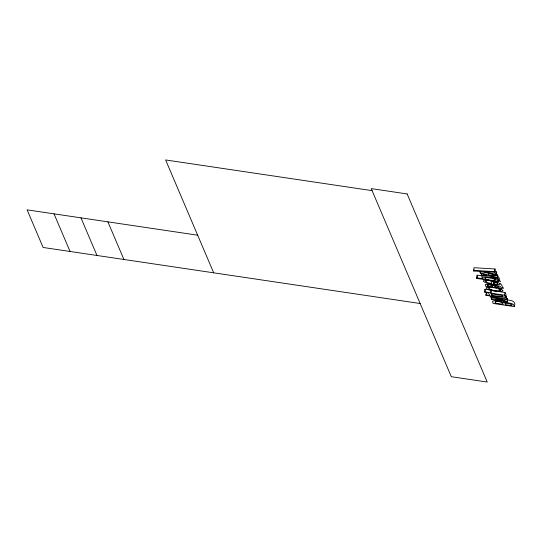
<?xml version="1.0" encoding="UTF-8"?>
<svg xmlns="http://www.w3.org/2000/svg" width="542" height="542" viewBox="0 0 542 542"><rect width="100%" height="100%" fill="white"/><g stroke="black" fill="none" stroke-linecap="round" stroke-linejoin="round"><path stroke-width="0.81" d="M495.964 274.977L480.158 271.359L473.762 271.034L473.945 267.721L495.009 268.974L494.812 272.274L483.396 271.522L495.679 274.299L496.296 275.749L490.693 275.776L497.068 277.565L497.393 278.337L488.782 275.858L481.391 275.973L481.445 273.276M473.762 271.034L473.999 269.713M498.83 281.704L499.033 278.432L498.83 281.704L476.919 278.452L476.655 277.822L477.123 275.18L482.339 275.953M476.919 278.452L477.272 276.467M481.093 275.261L486.743 275.228L480.307 273.425L480.219 271.332M485.551 279.144C481.797 276.284 491.323 278.303 492.346 278.466C502.292 280.844 488.518 280.776 485.551 279.144L485.903 277.165M485.849 294.882L489.731 295.458L488.688 293.005L484.805 292.429L485.029 289.198L491.16 290.112L490.849 293.127L504.561 295.166L505.537 297.45L486.099 295.465L486.323 292.24L486.567 292.822M485.036 291.101L485.029 289.198M479.982 272.653L488.654 275.153L489.013 273.168M486.099 295.465L486.452 293.486M487.766 286.21L487.746 284.902L489.744 284.95L492.061 285.573L492.996 286.982L487.766 286.21L488.003 284.882M490.849 293.127L491.16 290.112M494.812 272.274L495.009 268.974M507.407 301.84L507.61 298.574L507.407 301.84L491.398 299.462L491.506 296.908M491.865 295.512L491.113 293.75L502.563 295.458L503.017 296.521L491.865 295.512L492.217 293.534M493.694 285.6L489.48 284.306L485.266 284.489L485.883 286.508L501.892 288.886L500.232 286.447A3.015 0.63 10.1 0 0 498.03 285.776L493.694 285.6L493.931 284.279M493.979 284.001L493.139 282.03C497.122 282.023 500.889 284.977 493.979 284.001L494.338 282.016M495.679 274.299L496.147 271.657L494.514 271.285M493.803 285.634L494.04 284.313M494.622 280.492L494.86 279.171M491.398 299.462L491.865 296.82M496.438 272.335L495.991 275.031L488.654 275.153M496.296 275.749L496.763 273.1L496.147 271.657M495.09 287.294L494.738 286.264L496.899 286.19L498.559 286.616L499.473 287.944L495.09 287.294L495.327 285.973M497.068 277.565L497.542 274.923L495.944 274.476M497.393 278.337L497.868 275.695L497.542 274.923M495.232 303.141C494.446 299.855 502.576 301.67 503.112 304.313L495.232 303.141L495.584 301.156M501.892 288.886L502.359 286.244L500.7 283.798A3.015 0.63 10.1 0 0 500.097 283.547M504.561 295.166L505.036 292.517L491.316 290.478M503.904 302.761C500.49 301.196 496.187 300.072 492.522 301.244L493.091 303.439L514.426 306.609L513.376 304.475L511.641 303.52L506.872 302.592L503.904 302.761L504.256 300.776M504.019 302.775L504.372 300.796M505.537 297.45L506.004 294.807L505.036 292.517M507.143 301.223L495.388 299.475L506.404 299.482L506.621 296.25L505.022 296.013M511.96 304.265L511.723 305.586L505.476 304.658L505.828 302.68M506.404 299.482L506.621 296.25M514.426 306.609L514.9 303.967C514.236 300.458 510.144 300.356 507.346 299.95M503.179 288.595L503.443 287.971L502.82 287.321M498.647 277.89L498.992 277.362L497.427 276.373M491.154 298.893L502.346 298.913L490.408 297.138L490.144 296.515L506.153 298.899M473.478 270.363L494.534 271.617M496.865 287.992L494.162 287.592M372.097 190.642L165.628 159.951L213.683 272.816M197.661 235.194L27.1 209.842L43.116 247.464L420.158 303.513M476.655 277.822L483.356 278.818L481.858 277.423C487.211 276.42 493.708 277.416 498.525 280.004L496.885 280.831L498.565 281.081M484.555 291.84L490.686 292.755M487.095 292.355L488.654 292.585M491.066 280.831L487.258 279.808M491.892 287.125L492.956 287.362M499.304 280.248L500.666 281.603M511.723 305.586L510.517 303.974L508.172 303.385L505.537 303.256L505.097 303.473L505.476 304.658M477.123 275.18L477.387 275.803M107.892 221.854L123.915 259.476M80.961 217.85L96.984 255.472M54.031 213.846L70.053 251.468M500.639 290.275C497.271 291.535 491.899 290.329 488.572 288.486L490.07 287.7L487.028 287.213L486.201 287.816L487.041 288.906A6.321 1.328 10.1 0 0 490.07 290.065C494.202 290.702 498.992 292.572 502.99 290.959L502.976 290.614C501.574 288.845 495.049 287.443 500.639 290.275M485.673 281.23L486.784 282.457L491.919 283.69L490.815 281.108L495.571 281.915L498.83 282.89L500.191 284.245C494.853 285.438 487.841 284.475 483.295 281.251L484.101 280.173L487.034 280.614L485.673 281.23M407.137 193.934L371.229 188.602L451.323 376.71L487.231 382.049L407.137 193.934"/></g></svg>
